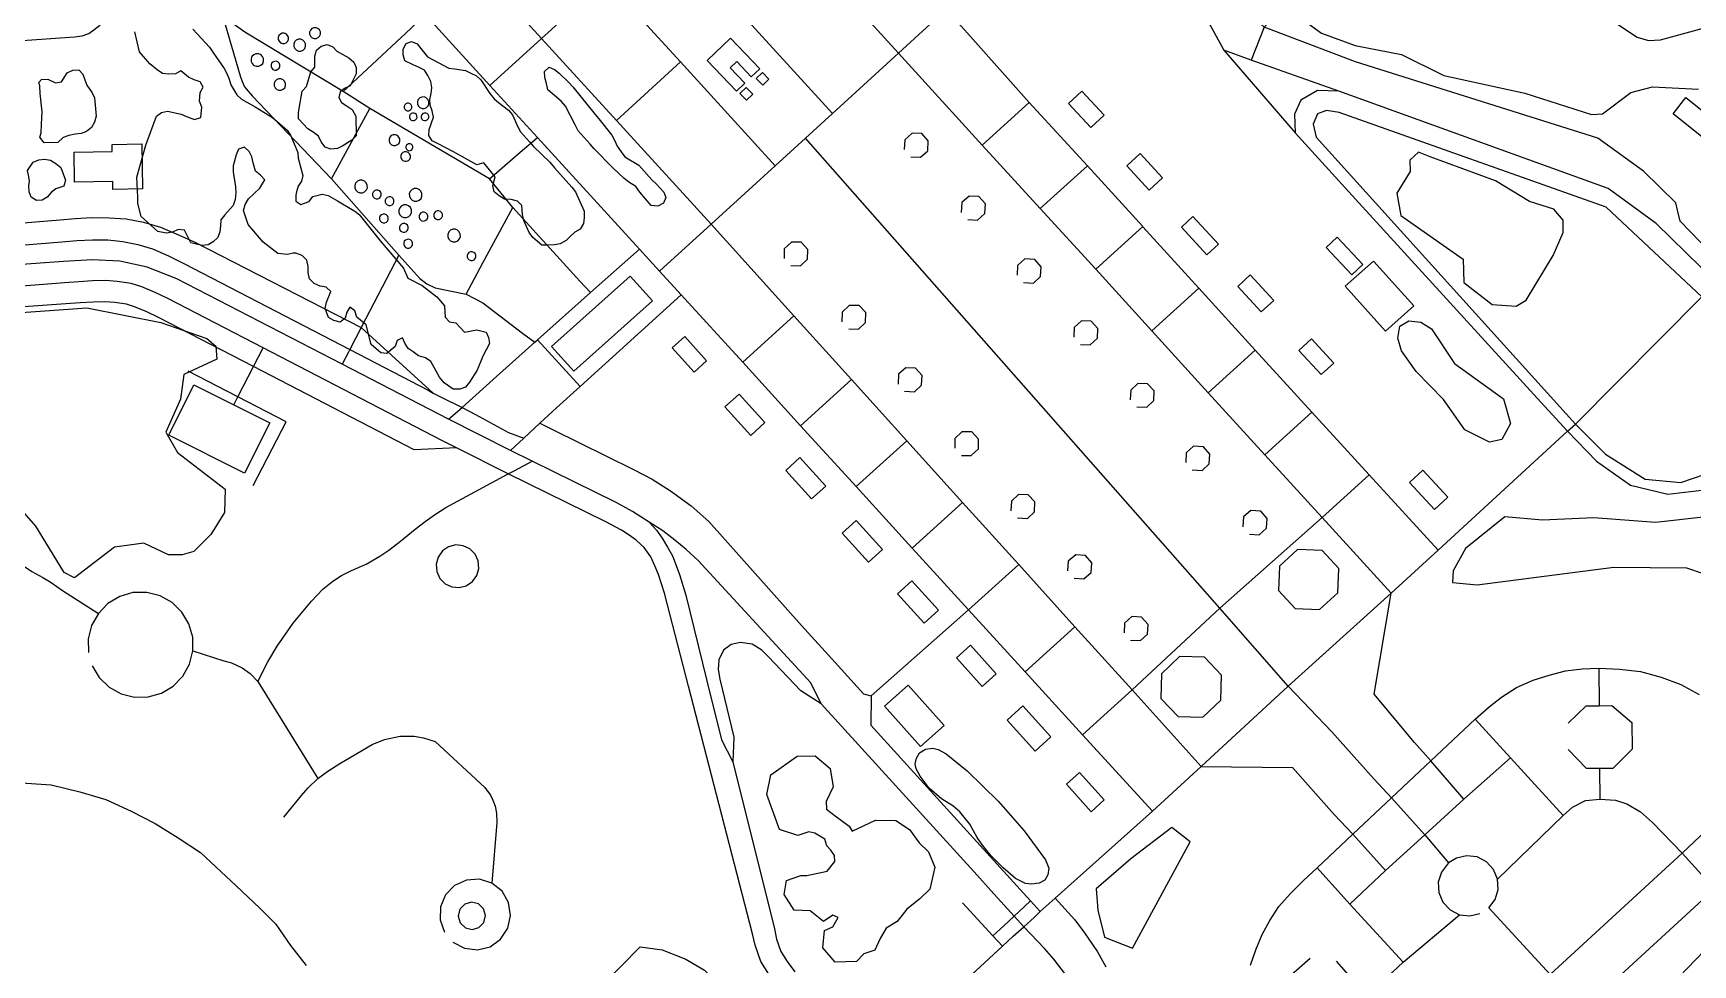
# Model space of a CAD drawing. Header units: metres. Extents: x -2626 to 1483, y -1332 to 1229.
# Drawn here: x -247.5 to 225.9, y -418.9 to -153.3 of the extents above; entities that cross this region are included whole.
import ezdxf

# ---------------------------------------------------------------- set-up
doc = ezdxf.new("R2010")
doc.units = ezdxf.units.M
for name, color, linetype in [('OSM_BUILDING', 8, 'Continuous'), ('OSM_GREEN_EXISTING', 94, 'Continuous'), ('OSM_HYDROGRAPHY', 5, 'Continuous'), ('OSM_ROAD_LOCAL', 9, 'Continuous')]:
    doc.layers.add(name, color=color, linetype=linetype)

msp = doc.modelspace()

# ---------------------------------------------------------------- linework, layer by layer
at = {"layer": 'OSM_BUILDING'}
for points in [[(54.208, -180.193), (58.009, -176.675), (51.651, -169.784), (47.849, -173.302)], [(223.959, -171.632), (240.29, -184.635), (236.601, -189.265), (220.27, -176.263)], [(-224.959, -184.968), (-216.537, -184.846), (-216.337, -197.681), (-224.765, -197.815), (-224.797, -195.577), (-235.682, -195.744), (-235.813, -187.184), (-224.928, -187.017)], [(70.839, -198.004), (74.64, -194.486), (68.282, -187.596), (64.48, -191.113)], [(87.295, -216.427), (90.59, -213.399), (83.325, -205.518), (80.03, -208.557)], [(131.812, -219.177), (128.654, -222.16), (121.345, -214.401), (124.503, -211.429)], [(102.795, -232.758), (106.377, -229.452), (99.675, -222.183), (96.092, -225.489)], [(126.785, -225.422), (134.807, -218.22), (146.317, -231.032), (138.296, -238.235)], [(144.911, -235.285), (148.349, -235.619), (151.369, -237.545), (157.909, -247.441), (171.908, -257.504), (173.921, -264.551), (171.408, -269.07), (167.888, -269.827), (160.929, -266.31), (154.808, -257.749), (147.005, -249.701), (142.816, -243.834), (141.809, -240.227), (142.31, -236.788)], [(-61.654, -239.782), (-65.218, -243.01), (-58.966, -249.912), (-55.402, -246.684)], [(113.543, -243.734), (117.138, -240.417), (123.496, -247.307), (119.901, -250.625)], [(-208.841, -267.868), (-201.651, -253.508), (-190.259, -259.219), (-180.005, -264.35), (-187.195, -278.711)], [(-46.124, -256.168), (-50.175, -259.842), (-42.804, -267.968), (-38.752, -264.295)], [(-28.792, -274.269), (-32.844, -277.943), (-25.472, -286.069), (-21.421, -282.395)], [(148.925, -277.82), (145.129, -281.327), (152.232, -289.03), (156.033, -285.523)], [(-12.699, -292.225), (-5.233, -300.462), (-9.247, -304.103), (-16.713, -295.865)], [(-130.017, -310.225), (-128.104, -311.138), (-125.997, -311.349), (-123.94, -310.815), (-122.196, -309.624), (-120.958, -307.899), (-120.389, -305.861), (-120.551, -303.746), (-121.42, -301.809), (-122.909, -300.295), (-124.816, -299.383), (-126.929, -299.171), (-128.98, -299.705), (-130.73, -300.897), (-131.962, -302.622), (-132.537, -304.659), (-132.375, -306.774), (-131.499, -308.711)], [(3.114, -309.39), (-0.988, -313.108), (6.615, -321.491), (10.717, -317.773)], [(19.851, -327.769), (15.856, -331.398), (23.246, -339.558), (27.241, -335.929)], [(-4.664, -345.157), (2.095, -339.124), (12.355, -350.612), (5.596, -356.645)], [(34.794, -345.035), (30.305, -349.098), (38.314, -357.937), (42.797, -353.874)], [(10.666, -357.458), (12.93, -358.76), (18.97, -363.581), (27.854, -372.297), (35.232, -380.646), (41.228, -388.95), (42.235, -391.299), (41.984, -393.269), (41.103, -394.728), (39.427, -395.652), (37.289, -395.908), (35.57, -395.696), (32.675, -394.316), (29.198, -391.255), (25.716, -387.77), (23.327, -384.798), (21.733, -382.616), (19.72, -378.753), (16.788, -375.236), (14.862, -373.555), (11.592, -371.584), (8.066, -368.568), (5.552, -365.128), (4.377, -362.991), (4.083, -361.566), (4.502, -359.929), (5.34, -358.426), (7.021, -357.369), (9.116, -357.08)], [(50.95, -364.048), (47.255, -367.399), (54.345, -375.225), (58.047, -371.874)], [(-122.277, -408.776), (-120.364, -408.22), (-118.982, -406.784), (-118.507, -404.836), (-119.063, -402.921), (-120.508, -401.541), (-122.446, -401.062), (-124.365, -401.618), (-125.747, -403.066), (-126.222, -405.003), (-125.66, -406.928), (-124.215, -408.309)], [(-74.359, -413.808), (-68.069, -414.654), (-61.279, -417.248), (-55.996, -420.431), (-51.551, -424.717), (-48.112, -430.584), (-46.605, -434.358), (-45.511, -439.979), (-45.848, -447.271), (-47.024, -454.317), (-61.867, -459.939), (-71.089, -454.228), (-85.176, -424.795)]]:
    msp.add_lwpolyline(points, close=True, dxfattribs=at)
msp.add_lwpolyline([(-258.147, -421.055), (-266.025, -408.142), (-269.545, -399.08), (-271.558, -391.032), (-271.558, -383.985), (-270.551, -379.633), (-267.369, -374.267), (-262.004, -369.904), (-252.276, -366.887), (-242.378, -367.555), (-234.163, -369.57), (-226.785, -371.751), (-219.576, -375.102), (-212.698, -378.62), (-206.158, -382.65), (-199.787, -386.846), (-189.552, -396.398), (-182.843, -402.776), (-178.317, -407.307), (-174.128, -413.34), (-169.601, -419.04)], dxfattribs=at)
at = {"layer": 'OSM_GREEN_EXISTING'}
for points in [[(114.474, -149.246), (120.007, -153.276), (129.567, -156.794), (142.816, -159.309), (154.889, -165.343), (178.029, -170.374), (196.98, -176.419), (200.169, -176.252), (208.216, -170.208), (214.424, -168.538), (227.504, -169.206)], [(-201.976, -152.096), (-197.199, -157.217), (-196.274, -158.719), (-193.004, -163.339), (-192.253, -164.764), (-191.578, -166.356), (-191.159, -168.026), (-189.402, -170.875), (-188.058, -172.055), (-184.2, -174.237), (-179.255, -177.332), (-175.059, -180.939), (-174.14, -182.364), (-171.958, -187.317), (-171.877, -188.909), (-170.62, -193.852), (-170.952, -195.455), (-171.877, -196.88), (-172.377, -198.472), (-172.546, -199.473), (-172.546, -201.154), (-171.12, -202.078), (-168.776, -201.232), (-167.769, -199.807), (-165.087, -199.139), (-163.324, -199.562), (-160.641, -201.065), (-155.777, -204.004), (-154.52, -205.006), (-148.399, -212.553), (-141.859, -220.268), (-140.603, -223.118), (-136.489, -225.222), (-132.381, -228.405), (-130.205, -230.999), (-130.036, -232.602), (-129.949, -234.272), (-128.779, -235.53), (-126.935, -235.864), (-124.503, -238.547), (-120.895, -237.879), (-118.294, -238.547), (-117.625, -240.06), (-117.375, -241.741), (-119.22, -245.348), (-120.814, -249.367), (-122.99, -252.807), (-124.165, -254.231), (-125.76, -254.732), (-127.685, -254.732), (-130.286, -252.974), (-131.631, -251.293), (-134.056, -246.851), (-135.57, -245.849), (-137.583, -245.259), (-139.09, -244.09), (-140.515, -243.166), (-141.44, -241.652), (-142.191, -240.15), (-143.704, -240.895), (-144.204, -242.576), (-146.636, -244.591), (-148.312, -244.424), (-151.082, -241.986), (-152.507, -236.376), (-155.189, -234.194), (-155.777, -232.424), (-157.203, -231.344), (-158.04, -232.847), (-158.541, -234.528), (-159.966, -235.619), (-161.729, -235.196), (-163.236, -234.361), (-164.243, -231.756), (-163.824, -229.919), (-162.567, -226.891), (-163.911, -225.633), (-165.668, -225.389), (-167.35, -224.632), (-168.688, -223.285), (-169.026, -221.526), (-169.026, -219.767), (-169.445, -218.008), (-170.783, -216.661), (-172.546, -215.993), (-173.302, -215.993), (-174.978, -216.327), (-177.66, -216.082), (-181.856, -212.887), (-186.214, -207.856), (-187.47, -203.837), (-187.051, -202.156), (-186.045, -200.486), (-182.862, -197.459), (-181.437, -195.032), (-182.693, -193.774), (-184.031, -192.594), (-184.707, -190.256), (-185.126, -188.486), (-185.876, -186.983), (-187.22, -185.725), (-188.896, -186.304), (-189.571, -187.907), (-190.409, -191.091), (-190.409, -192.761), (-189.821, -197.047), (-189.734, -198.805), (-189.902, -200.653), (-190.49, -202.412), (-192.841, -205.095), (-193.929, -206.52), (-194.098, -208.201), (-194.267, -209.871), (-194.848, -211.552), (-196.111, -212.72), (-197.618, -213.644), (-199.293, -213.811), (-202.563, -213.054), (-204.327, -209.459), (-206.09, -209.203), (-207.765, -209.96), (-209.441, -210.294), (-211.954, -209.793), (-216.65, -205.507), (-217.657, -201.822), (-217.657, -199.974), (-217.907, -194.275), (-215.312, -185.225), (-213.968, -181.284), (-212.292, -176.92), (-210.866, -175.907), (-209.191, -175.495), (-205.246, -176.33), (-203.739, -176.998), (-201.475, -177.844), (-199.712, -177.332), (-199.381, -174.315), (-200.05, -172.645), (-199.881, -170.13), (-198.962, -168.616), (-199.881, -167.102), (-201.557, -166.523), (-203.151, -165.844), (-205.333, -164.007), (-206.928, -164.842), (-208.772, -164.931), (-210.616, -164.764), (-212.123, -163.751), (-214.218, -161.992), (-217.156, -158.552), (-218.494, -152.853)], [(-274.928, -234.606), (-232.162, -231.589), (-211.035, -235.786), (-197.955, -240.317), (-195.436, -242.487), (-195.104, -246.183), (-204.495, -250.547), (-205.502, -257.582), (-209.691, -266.978), (-206.34, -272.844), (-192.753, -283.241), (-192.922, -289.954), (-196.78, -296.154), (-201.644, -301.019), (-204.996, -302.032), (-208.853, -302.032), (-215.9, -298.67), (-224.284, -299.85), (-235.688, -308.566), (-238.702, -307.064), (-246.755, -293.817), (-257.153, -281.905)]]:
    msp.add_lwpolyline(points, dxfattribs=at)
for points in [[(-176.397, -156.204), (-175.822, -156.192), (-175.284, -155.97), (-174.878, -155.547), (-174.665, -155.012), (-174.678, -154.422), (-174.903, -153.888), (-175.322, -153.487), (-175.86, -153.276), (-176.441, -153.287), (-176.979, -153.51), (-177.379, -153.933), (-177.598, -154.467), (-177.585, -155.046), (-177.354, -155.58), (-176.941, -155.992)], [(-171.789, -158.374), (-171.114, -158.374), (-170.501, -158.107), (-170.032, -157.617), (-169.789, -156.994), (-169.795, -156.326), (-170.064, -155.714), (-170.545, -155.246), (-171.164, -155.001), (-171.839, -155.001), (-172.452, -155.268), (-172.921, -155.758), (-173.171, -156.382), (-173.159, -157.05), (-172.896, -157.662), (-172.415, -158.129)], [(-167.381, -154.767), (-166.769, -154.756), (-166.206, -154.511), (-165.781, -154.077), (-165.556, -153.51), (-165.568, -152.897), (-165.812, -152.341), (-166.25, -151.918), (-166.812, -151.695), (-167.425, -151.695), (-167.982, -151.94), (-168.407, -152.385), (-168.632, -152.942), (-168.626, -153.554), (-168.382, -154.122), (-167.944, -154.545)], [(-120.977, -190.835), (-127.604, -187.061), (-132.131, -184.712), (-133.638, -183.967), (-134.644, -182.453), (-134.563, -180.772), (-133.306, -177.165), (-133.638, -175.406), (-134.225, -173.814), (-134.394, -172.133), (-133.975, -170.464), (-133.806, -168.705), (-134.056, -167.024), (-134.901, -165.343), (-135.901, -163.84), (-137.414, -163.083), (-139.09, -162.326), (-141.44, -161.157), (-141.941, -159.476), (-141.941, -157.795), (-141.103, -156.204), (-139.596, -155.614), (-137.914, -156.293), (-136.908, -157.628), (-134.982, -159.977), (-128.942, -163.25), (-127.266, -163.417), (-124.165, -163.918), (-122.658, -164.675), (-121.064, -165.432), (-119.807, -166.523), (-117.206, -170.464), (-116.031, -171.966), (-114.774, -173.057), (-111.923, -175.239), (-110.748, -176.586), (-109.322, -179.77), (-108.484, -181.362), (-105.883, -184.211), (-104.796, -185.558), (-100.1, -190.078), (-98.756, -191.681), (-93.81, -197.125), (-92.804, -198.472), (-90.371, -204.004), (-90.29, -205.852), (-90.54, -207.522), (-91.466, -209.114), (-92.972, -210.038), (-94.317, -211.218), (-95.486, -212.386), (-97.168, -213.31), (-98.756, -213.644), (-100.6, -213.733), (-102.363, -213.733), (-104.964, -211.552), (-105.971, -210.127), (-107.565, -206.687), (-107.897, -205.006), (-108.065, -202.412), (-109.322, -201.154), (-111.167, -200.731), (-113.011, -200.564), (-114.605, -199.64), (-116.031, -198.472), (-116.369, -196.713), (-115.693, -194.197), (-118.963, -190.256)], [(-48.556, -154.701), (-55.227, -161.068), (-46.893, -169.818), (-44.517, -167.547), (-48.706, -163.161), (-46.811, -161.358), (-42.647, -165.721), (-40.234, -163.428)], [(-183.881, -162.705), (-183.169, -162.693), (-182.512, -162.415), (-182.018, -161.903), (-181.756, -161.235), (-181.768, -160.523), (-182.049, -159.866), (-182.562, -159.376), (-183.225, -159.109), (-183.938, -159.12), (-184.588, -159.398), (-185.088, -159.91), (-185.351, -160.578), (-185.338, -161.291), (-185.057, -161.948), (-184.544, -162.437)], [(-156.534, -174.994), (-155.439, -176.92), (-155.358, -182.531), (-156.615, -183.788), (-159.128, -185.391), (-160.641, -186.137), (-162.567, -186.304), (-164.243, -185.803), (-165.337, -184.211), (-166.087, -182.62), (-167.6, -181.451), (-169.107, -180.527), (-171.789, -177.677), (-171.789, -175.907), (-170.783, -169.796), (-169.526, -168.449), (-168.269, -164.252), (-167.181, -162.916), (-167.181, -159.81), (-166.675, -158.129), (-165.337, -156.96), (-163.661, -156.46), (-161.979, -157.127), (-160.892, -158.385), (-157.453, -160.311), (-156.027, -161.491), (-155.358, -163.083), (-155.358, -164.842), (-157.115, -168.282), (-158.709, -169.039), (-159.966, -169.963), (-160.304, -171.632), (-159.547, -173.057), (-158.209, -173.903)], [(-244.892, -175.696), (-245.511, -170.486), (-245.605, -168.293), (-245.88, -167.335), (-245.079, -166.434), (-243.316, -166.356), (-241.134, -167.447), (-239.458, -167.102), (-237.783, -164.586), (-236.188, -163.84), (-234.513, -163.751), (-233.337, -164.931), (-232.75, -166.523), (-232.162, -168.115), (-230.655, -170.297), (-229.986, -171.721), (-229.567, -176.92), (-229.986, -178.59), (-230.824, -180.193), (-232.25, -181.284), (-233.844, -181.863), (-235.519, -182.03), (-237.364, -182.453), (-238.958, -183.043), (-240.465, -184.468), (-244.404, -184.545), (-245.579, -182.954), (-245.192, -181.718), (-245.154, -179.158)], [(-178.636, -163.773), (-178.142, -163.762), (-177.692, -163.562), (-177.348, -163.217), (-177.166, -162.749), (-177.173, -162.259), (-177.366, -161.814), (-177.723, -161.469), (-178.179, -161.28), (-178.673, -161.291), (-179.123, -161.491), (-179.467, -161.836), (-179.649, -162.304), (-179.642, -162.794), (-179.442, -163.239), (-179.092, -163.584)], [(-74.69, -190.924), (-71.002, -195.11), (-69.664, -196.29), (-67.563, -198.638), (-67.063, -200.141), (-67.732, -201.733), (-69.326, -202.579), (-71.17, -202.412), (-74.44, -198.549), (-75.616, -196.958), (-77.629, -195.789), (-79.055, -194.609), (-82.074, -191.759), (-87.439, -186.226), (-88.614, -184.879), (-92.053, -181.106), (-92.891, -179.436), (-95.655, -174.07), (-96.911, -172.645), (-100.688, -169.373), (-101.107, -167.614), (-101.526, -165.933), (-101.607, -164.174), (-100.35, -162.916), (-98.756, -163.584), (-97.418, -164.675), (-94.735, -167.358), (-93.56, -168.538), (-87.189, -176.419), (-86.095, -177.677), (-82.406, -182.364), (-81.568, -183.967), (-80.899, -185.469), (-79.811, -187.061), (-78.717, -188.486)], [(-41.265, -166.167), (-39.396, -168.126), (-37.602, -166.412), (-39.471, -164.452)], [(-177.423, -169.54), (-176.779, -169.528), (-176.191, -169.272), (-175.741, -168.816), (-175.503, -168.215), (-175.509, -167.569), (-175.766, -166.979), (-176.229, -166.523), (-176.829, -166.289), (-177.473, -166.3), (-178.067, -166.556), (-178.517, -167.013), (-178.754, -167.614), (-178.742, -168.259), (-178.486, -168.849), (-178.023, -169.306)], [(-45.911, -170.441), (-44.041, -172.4), (-42.247, -170.686), (-44.117, -168.727)], [(-140.796, -175.395), (-140.371, -175.395), (-139.977, -175.228), (-139.677, -174.916), (-139.521, -174.516), (-139.527, -174.093), (-139.696, -173.692), (-140.002, -173.391), (-140.403, -173.235), (-140.828, -173.247), (-141.222, -173.414), (-141.522, -173.725), (-141.678, -174.115), (-141.672, -174.549), (-141.503, -174.939), (-141.197, -175.239)], [(-136.557, -174.705), (-135.913, -174.705), (-135.319, -174.449), (-134.869, -173.981), (-134.632, -173.38), (-134.644, -172.734), (-134.901, -172.144), (-135.363, -171.688), (-135.963, -171.454), (-136.607, -171.465), (-137.201, -171.721), (-137.652, -172.178), (-137.889, -172.779), (-137.877, -173.425), (-137.62, -174.026), (-137.158, -174.471)], [(-139.29, -178.189), (-138.858, -178.178), (-138.464, -178.011), (-138.164, -177.699), (-138.008, -177.31), (-138.014, -176.876), (-138.183, -176.486), (-138.496, -176.185), (-138.89, -176.03), (-139.321, -176.03), (-139.715, -176.196), (-140.015, -176.508), (-140.171, -176.909), (-140.165, -177.332), (-139.996, -177.733), (-139.69, -178.033)], [(-135.913, -178.189), (-135.482, -178.178), (-135.088, -178.011), (-134.794, -177.699), (-134.632, -177.31), (-134.638, -176.876), (-134.813, -176.486), (-135.119, -176.185), (-135.52, -176.03), (-135.945, -176.03), (-136.339, -176.196), (-136.639, -176.508), (-136.795, -176.909), (-136.789, -177.332), (-136.62, -177.733), (-136.314, -178.033)], [(118.432, -182.898), (192.453, -264.718), (200.988, -273.334), (212.373, -280.414), (222.502, -281.371), (233.087, -277.798), (241.459, -269.627), (245.348, -258.528), (244.948, -250.124), (241.941, -242.754), (235.763, -235.363), (228.511, -228.405), (201.219, -202.824), (125.022, -175.84), (121.427, -175.317), (118.876, -176.297), (117.582, -179.247)], [(-144.742, -185.291), (-144.129, -185.28), (-143.566, -185.035), (-143.141, -184.601), (-142.916, -184.033), (-142.929, -183.421), (-143.172, -182.865), (-143.61, -182.442), (-144.173, -182.219), (-144.785, -182.219), (-145.342, -182.464), (-145.767, -182.898), (-145.992, -183.466), (-145.986, -184.078), (-145.742, -184.646), (-145.304, -185.069)], [(-248.518, -195.455), (-248.768, -194.197), (-249.1, -192.427), (-247.511, -190), (-245.917, -189.332), (-244.241, -189.165), (-242.56, -189.499), (-241.053, -190.423), (-239.627, -191.514), (-238.283, -195.199), (-238.789, -196.88), (-241.053, -197.625), (-242.397, -198.716), (-243.485, -199.974), (-244.91, -200.898), (-246.586, -200.987), (-248.093, -200.063), (-248.681, -198.472), (-248.768, -196.791)], [(-141.497, -189.789), (-140.959, -189.777), (-140.465, -189.566), (-140.09, -189.176), (-139.89, -188.675), (-139.896, -188.141), (-140.109, -187.64), (-140.496, -187.262), (-141.003, -187.061), (-141.541, -187.072), (-142.034, -187.284), (-142.41, -187.674), (-142.61, -188.174), (-142.603, -188.72), (-142.391, -189.21), (-142.003, -189.588)], [(-140.359, -186.761), (-139.971, -186.75), (-139.615, -186.594), (-139.34, -186.315), (-139.196, -185.959), (-139.202, -185.57), (-139.358, -185.202), (-139.64, -184.935), (-140.002, -184.79), (-140.39, -184.801), (-140.746, -184.957), (-141.022, -185.236), (-141.165, -185.592), (-141.159, -185.981), (-141.003, -186.338), (-140.721, -186.616)], [(151.032, -188.486), (147.68, -187.15), (145.161, -189.499), (145.329, -192.683), (141.472, -198.883), (142.647, -205.262), (160.423, -217.674), (160.591, -224.376), (168.638, -230.587), (175.516, -231.088), (178.367, -229.407), (186.082, -216.661), (188.933, -210.127), (188.933, -206.598), (186.251, -203.414), (179.373, -201.232), (169.645, -195.366)], [(-154.302, -198.772), (-153.589, -198.761), (-152.939, -198.483), (-152.445, -197.971), (-152.176, -197.314), (-152.188, -196.601), (-152.47, -195.945), (-152.982, -195.444), (-153.645, -195.188), (-154.358, -195.199), (-155.008, -195.477), (-155.508, -195.989), (-155.771, -196.646), (-155.758, -197.358), (-155.477, -198.015), (-154.964, -198.516)], [(-149.675, -200.486), (-149.181, -200.486), (-148.724, -200.286), (-148.381, -199.93), (-148.199, -199.473), (-148.206, -198.984), (-148.406, -198.527), (-148.756, -198.182), (-149.218, -197.993), (-149.712, -198.004), (-150.163, -198.204), (-150.513, -198.561), (-150.694, -199.017), (-150.688, -199.507), (-150.488, -199.963), (-150.131, -200.308)], [(-138.727, -201.165), (-138.014, -201.154), (-137.364, -200.876), (-136.864, -200.364), (-136.601, -199.696), (-136.614, -198.984), (-136.895, -198.338), (-137.408, -197.837), (-138.07, -197.57), (-138.783, -197.581), (-139.433, -197.87), (-139.934, -198.382), (-140.196, -199.039), (-140.184, -199.752), (-139.902, -200.408), (-139.39, -200.898)], [(-146.048, -202.401), (-145.555, -202.39), (-145.098, -202.19), (-144.754, -201.845), (-144.573, -201.377), (-144.579, -200.887), (-144.779, -200.431), (-145.129, -200.086), (-145.592, -199.908), (-146.086, -199.908), (-146.536, -200.108), (-146.886, -200.464), (-147.068, -200.921), (-147.061, -201.421), (-146.861, -201.867), (-146.505, -202.212)], [(-141.728, -205.819), (-141.015, -205.807), (-140.359, -205.529), (-139.865, -205.017), (-139.602, -204.349), (-139.615, -203.637), (-139.896, -202.991), (-140.403, -202.49), (-141.065, -202.234), (-141.778, -202.234), (-142.435, -202.524), (-142.929, -203.036), (-143.191, -203.692), (-143.179, -204.405), (-142.897, -205.062), (-142.385, -205.551)], [(-147.662, -207.321), (-147.168, -207.321), (-146.711, -207.121), (-146.367, -206.765), (-146.186, -206.308), (-146.192, -205.807), (-146.392, -205.362), (-146.742, -205.017), (-147.205, -204.828), (-147.699, -204.839), (-148.156, -205.039), (-148.499, -205.384), (-148.681, -205.852), (-148.674, -206.342), (-148.474, -206.798), (-148.124, -207.143)], [(-141.978, -210.004), (-141.484, -210.004), (-141.034, -209.804), (-140.69, -209.448), (-140.509, -208.991), (-140.515, -208.501), (-140.709, -208.045), (-141.065, -207.7), (-141.522, -207.511), (-142.016, -207.522), (-142.472, -207.722), (-142.816, -208.078), (-142.997, -208.535), (-142.991, -209.025), (-142.797, -209.481), (-142.441, -209.826)], [(-136.407, -206.82), (-135.913, -206.809), (-135.457, -206.62), (-135.113, -206.264), (-134.932, -205.807), (-134.938, -205.307), (-135.132, -204.85), (-135.488, -204.516), (-135.945, -204.327), (-136.445, -204.338), (-136.895, -204.527), (-137.239, -204.884), (-137.42, -205.351), (-137.414, -205.841), (-137.22, -206.297), (-136.864, -206.642)], [(-132.212, -206.42), (-131.718, -206.42), (-131.262, -206.219), (-130.918, -205.863), (-130.736, -205.407), (-130.743, -204.906), (-130.943, -204.461), (-131.293, -204.115), (-131.756, -203.926), (-132.25, -203.937), (-132.706, -204.138), (-133.05, -204.494), (-133.231, -204.95), (-133.225, -205.44), (-133.025, -205.897), (-132.675, -206.242)], [(-140.784, -214.535), (-140.29, -214.524), (-139.84, -214.335), (-139.496, -213.978), (-139.308, -213.522), (-139.321, -213.021), (-139.515, -212.565), (-139.871, -212.231), (-140.328, -212.041), (-140.822, -212.052), (-141.278, -212.242), (-141.622, -212.598), (-141.803, -213.066), (-141.797, -213.555), (-141.603, -214.012), (-141.247, -214.357)], [(-127.767, -212.732), (-127.054, -212.732), (-126.397, -212.442), (-125.903, -211.93), (-125.641, -211.273), (-125.653, -210.561), (-125.935, -209.904), (-126.441, -209.414), (-127.104, -209.147), (-127.817, -209.158), (-128.473, -209.436), (-128.967, -209.949), (-129.23, -210.616), (-129.217, -211.329), (-128.936, -211.975), (-128.429, -212.476)], [(-122.696, -218.075), (-122.202, -218.075), (-121.746, -217.875), (-121.402, -217.518), (-121.22, -217.062), (-121.227, -216.572), (-121.427, -216.116), (-121.777, -215.771), (-122.24, -215.581), (-122.733, -215.592), (-123.184, -215.793), (-123.534, -216.149), (-123.715, -216.605), (-123.709, -217.095), (-123.509, -217.552), (-123.152, -217.897)], [(-99.625, -242.554), (-93.316, -249.612), (-70.877, -229.563), (-77.185, -222.505)], [(197.655, -291.468), (183.062, -292.136), (172.327, -291.123), (161.092, -300.184), (157.572, -306.563), (157.403, -309.913), (164.449, -310.581), (203.357, -305.55), (224.153, -305.717), (234.213, -309.079), (241.759, -316.114), (248.299, -317.795), (255.008, -317.461), (240.922, -304.882), (232.7, -293.305), (229.686, -291.123), (215.262, -292.804)], [(112.48, -317.327), (119.476, -317.617), (124.622, -312.875), (124.916, -305.884), (120.17, -300.73), (113.18, -300.44), (108.028, -305.182), (107.74, -312.184)], [(79.092, -348.107), (86.17, -348.274), (91.297, -343.387), (91.466, -336.307), (86.582, -331.187), (79.505, -331.009), (74.378, -335.895), (74.209, -342.975)], [(-22.033, -406.517), (-25.891, -403.5), (-30.418, -403.333), (-33.269, -398.88), (-32.6, -394.861), (-28.492, -393.436), (-26.816, -393.436), (-21.027, -392.179), (-18.851, -389.407), (-18.932, -387.737), (-19.939, -386.223), (-21.114, -384.965), (-21.702, -383.039), (-24.553, -381.358), (-26.229, -380.935), (-29.33, -382.026), (-34.613, -380.356), (-38.221, -370.371), (-37.045, -364.749), (-29.58, -359.384), (-24.465, -359.306), (-20.108, -362.913), (-19.27, -368.189), (-21.283, -372.297), (-21.195, -374.479), (-18.682, -376.416), (-14.743, -379.343), (-13.899, -380.768), (-7.196, -377.674), (-1.407, -377.752), (2.451, -380.356), (5.214, -384.13), (7.897, -386.646), (9.741, -391.088), (8.234, -397.288), (5.471, -400.06), (1.694, -402.999), (-1.075, -406.517), (-4.177, -408.442), (-5.933, -411.381), (-7.447, -414.732), (-10.548, -415.745), (-12.642, -417.916), (-18.682, -418.094), (-22.29, -414.064), (-21.783, -409.11), (-19.351, -408.03), (-17.844, -405.426), (-19.351, -404.758)], [(58.066, -410.98), (66.119, -414.164), (82.55, -383.807), (77.354, -379.778), (65.612, -388.672), (55.721, -397.221), (56.221, -403.266)]]:
    msp.add_lwpolyline(points, close=True, dxfattribs=at)
at = {"layer": 'OSM_HYDROGRAPHY'}
for points in [[(-121.314, -779.025), (671.57, 44.784), (870.132, 74.306), (1126.334, 28.698)], [(2.845, -188.486), (5.627, -188.631), (7.697, -186.761), (7.84, -183.978), (5.977, -181.907), (3.201, -181.774), (1.125, -183.633), (0.982, -186.416)], [(19.12, -206.409), (21.908, -206.542), (23.971, -204.683), (24.109, -201.889), (22.24, -199.841), (19.457, -199.696), (17.394, -201.566), (17.256, -204.349)], [(-31.399, -219.533), (-28.617, -219.611), (-26.591, -217.685), (-26.522, -214.902), (-28.442, -212.887), (-31.224, -212.809), (-33.244, -214.724), (-33.319, -217.507)], [(35.019, -224.331), (37.802, -224.498), (39.884, -222.639), (40.04, -219.856), (38.183, -217.774), (35.407, -217.618), (33.331, -219.466), (33.169, -222.249)], [(-14.849, -237.6), (-12.061, -237.656), (-10.054, -235.719), (-9.997, -232.936), (-11.923, -230.921), (-14.706, -230.877), (-16.719, -232.802), (-16.781, -235.585)], [(51.238, -242.02), (54.02, -242.142), (56.077, -240.261), (56.196, -237.478), (54.314, -235.418), (51.532, -235.296), (49.481, -237.177), (49.356, -239.96)], [(1.088, -255.378), (3.87, -255.523), (5.933, -253.653), (6.077, -250.881), (4.214, -248.81), (1.438, -248.654), (-0.631, -250.525), (-0.782, -253.308)], [(67.363, -259.831), (70.145, -259.92), (72.19, -258.039), (72.296, -255.256), (70.395, -253.207), (67.613, -253.107), (65.575, -255), (65.468, -257.783)], [(17.319, -273.634), (20.101, -273.69), (22.115, -271.764), (22.165, -268.981), (20.233, -266.966), (17.45, -266.922), (15.443, -268.848), (15.393, -271.631)], [(83.131, -277.764), (85.913, -277.92), (87.995, -276.072), (88.158, -273.289), (86.301, -271.208), (83.519, -271.052), (81.443, -272.9), (81.287, -275.683)], [(33.312, -291.49), (36.101, -291.601), (38.139, -289.709), (38.246, -286.926), (36.357, -284.878), (33.569, -284.766), (31.531, -286.659), (31.424, -289.442)], [(99.437, -296.076), (102.213, -296.255), (104.314, -294.429), (104.502, -291.646), (102.67, -289.553), (99.887, -289.364), (97.787, -291.201), (97.599, -293.973)], [(49.412, -308.678), (52.188, -308.867), (54.295, -307.053), (54.489, -304.27), (52.657, -302.166), (49.881, -301.965), (47.78, -303.802), (47.587, -306.574)], [(65.562, -326.333), (68.344, -326.467), (70.414, -324.597), (70.558, -321.825), (68.694, -319.754), (65.912, -319.609), (63.836, -321.48), (63.699, -324.263)]]:
    msp.add_lwpolyline(points, dxfattribs=at)
at = {"layer": 'OSM_ROAD_LOCAL'}
for points in [[(153.264, -300.696), (133.625, -279.178), (117.256, -261.289), (101.069, -243.667), (85.051, -225.956), (69.076, -208.457), (69.045, -208.423), (53.214, -191.08), (36.632, -173.046), (19.02, -153.265), (12.93, -146.552), (7.19, -140.218), (-14.643, -116.518), (-35.088, -93.631), (-55.252, -71.4), (-60.923, -65.144), (-74.853, -49.782), (-90.209, -32.85), (-95.136, -27.418), (-104.058, -17.577), (-134.507, 15.974)], [(-54.12, -207.756), (-81.137, -178.156), (-102.482, -154.767), (-109.604, -146.953), (-128.261, -126.481), (-157.315, -94.588), (-171.502, -79.137), (-182.431, -67.181), (-170.952, -56.706), (-156.365, -43.392), (-142.097, -30.368), (-128.967, -18.379)], [(135.026, -341.706), (139.877, -312.919), (120.189, -291.357), (103.82, -273.456), (87.639, -255.834), (71.614, -238.135), (55.608, -220.591), (39.777, -203.247), (23.184, -185.225), (-0.656, -158.953), (-27.679, -129.353), (-48.875, -106.132), (-55.74, -98.618), (-74.772, -77.757), (-104.152, -45.574), (-118.044, -30.346), (-128.967, -18.379)], [(71.758, -375.102), (51.832, -353.284), (35.482, -335.372), (19.351, -317.706), (3.251, -300.073), (-12.755, -282.529), (-28.592, -265.196), (-45.098, -247.107), (-62.686, -227.849), (-68.801, -221.158), (-74.559, -214.847), (-103.651, -182.976), (-117.2, -168.137), (-135.638, -147.955), (-142.985, -139.906), (-172.071, -108.047), (-175.616, -104.173), (-186.214, -92.562), (-216.888, -58.966)], [(-17.1, -77.278), (-29.911, -88.933), (-35.088, -93.631), (-48.875, -106.132), (-67.782, -123.286), (-75.528, -130.311), (-84.138, -138.125), (-102.482, -154.767), (-117.2, -168.137)], [(133.2, -80.573), (115.387, -98.896), (129.192, -114.158), (131.43, -116.184), (134.344, -118.722), (143.066, -124.589), (149.018, -130.132), (152.207, -127.272), (155.308, -128.452), (160.76, -133.483), (165.537, -135.576), (173.421, -137.68), (177.448, -138.515), (180.211, -138.515), (191.866, -143.958), (204.195, -150.504), (210.06, -154.367), (213.249, -155.369), (216.687, -155.202), (237.233, -149.58), (248.112, -146.43), (250.575, -146.129)], [(236.37, -221.381), (222.277, -206.898), (221.583, -203.759), (221.114, -201.611), (211.804, -192.572), (198.787, -183.176), (129.655, -161.391), (103.626, -151.561), (98.418, -146.83), (93.816, -141.61), (76.485, -113.846), (67.732, -92.206), (65.149, -85.827)], [(60.566, -90.759), (67.532, -108.681), (85.044, -145.072), (92.153, -158.14)], [(-293.004, -158.04), (-265.631, -156.259), (-249.175, -155.302), (-235.713, -154.3), (-233.525, -153.999), (-231.643, -153.387), (-230.174, -152.285), (-228.498, -150.983), (-222.615, -145.751), (-209.947, -134.496), (-175.616, -104.173)], [(134.344, -118.722), (103.626, -151.561), (99.925, -160.935)], [(-19.52, -176.174), (-46.536, -146.563), (-67.782, -123.286)], [(-88.539, -227.236), (-91.559, -223.93), (-110.716, -202.935), (-117.338, -194.831), (-151.45, -174.705), (-159.028, -169.896), (-187.164, -152.931), (-193.422, -148.489), (-207.346, -136.7), (-209.947, -134.496)], [(-35.826, -191.058), (-62.849, -161.458), (-84.138, -138.125)], [(-68.801, -221.158), (-54.12, -207.756), (-35.826, -191.058), (-27.16, -183.154), (-19.52, -176.174), (-0.656, -158.953), (12.93, -146.552)], [(-193.422, -148.489), (-188.464, -165.465), (-187.902, -167.079), (-187.239, -168.515), (-186.214, -169.829), (-184.994, -171.165), (-162.442, -194.787), (-143.229, -216.561), (-137.158, -223.218), (-135.213, -224.776), (-132.819, -225.856), (-124.015, -227.637), (-119.238, -230.164), (-107.922, -238.836), (-104.37, -241.33)], [(-159.028, -169.896), (-139.815, -151.884), (-135.638, -147.955)], [(124.966, -169.818), (99.925, -160.935), (92.153, -158.14)], [(92.153, -158.14), (112.523, -181.718), (129.711, -200.542)], [(-81.137, -178.156), (-62.849, -161.458)], [(124.966, -169.818), (118.832, -169.618), (114.137, -172.389), (112.292, -176.33), (112.523, -181.718)], [(190.146, -266.733), (198.406, -275.271), (208.178, -282.173), (218.819, -284.655), (230.136, -283.397), (239.496, -277.976), (247.218, -269.504), (250.719, -260.165), (250.8, -254.087), (249.919, -248.242), (247.111, -240.929), (242.935, -234.773), (232.575, -224.253), (215.493, -207.566), (201.751, -197.57), (124.966, -169.818)], [(-162.442, -194.787), (-151.45, -174.705)], [(23.184, -185.225), (36.632, -173.046)], [(-117.338, -194.831), (-108.572, -187.184), (-103.651, -182.976)], [(122.99, -352.504), (110.523, -339.413), (90.99, -317.249), (-27.16, -183.154)], [(39.777, -203.247), (53.214, -191.08)], [(190.146, -266.733), (192.453, -264.718), (228.511, -228.405), (232.575, -224.253), (236.37, -221.381), (241.509, -218.008), (261.798, -204.794), (266.5, -201.678), (275.685, -195.666), (277.767, -194.386)], [(-124.015, -227.637), (-119.188, -218.698), (-110.716, -202.935)], [(129.711, -200.542), (182.612, -258.484)], [(-279.724, -216.038), (-276.097, -209.414), (-270.339, -208.947), (-239.784, -206.442), (-235.519, -206.119), (-230.743, -205.83), (-225.841, -205.897), (-220.945, -206.197), (-216.012, -207.143), (-211.192, -208.613), (-206.077, -210.739), (-201.375, -212.887), (-153.908, -237.155)], [(-54.12, -207.756), (-30.505, -233.86), (-14.068, -252.038), (1.688, -269.449), (17.613, -287.06), (33.631, -304.759), (49.681, -322.504), (65.95, -340.493), (85.72, -362.356), (111.704, -362.612)], [(-287.87, -216.772), (-285.326, -216.483), (-279.724, -216.038), (-269.826, -215.236), (-239.29, -212.743), (-235.088, -212.42), (-230.593, -212.153), (-226.185, -212.219), (-221.933, -212.62), (-217.613, -213.489), (-213.417, -214.724), (-208.847, -216.717), (-204.508, -218.899), (-157.196, -243.489), (-134.869, -255.089), (-133.35, -255.857), (-131.105, -257.003), (-125.109, -259.998), (-121.283, -262.002), (-111.911, -267.078), (-107.528, -268.725)], [(55.608, -220.591), (69.045, -208.423)], [(-143.229, -216.561), (-153.908, -237.155), (-157.196, -243.489), (-157.565, -244.202), (-159.347, -247.619)], [(-129.061, -263.349), (-125.109, -259.998), (-115.337, -251.17), (-104.37, -241.33), (-103.664, -240.695), (-88.539, -227.236), (-74.559, -214.847)], [(-71.796, -292.67), (-76.516, -289.598), (-81.168, -287.071), (-105.133, -275.26), (-111.292, -272.221), (-129.061, -263.349), (-159.347, -247.619), (-206.552, -223.262), (-214.956, -220.012), (-222.733, -218.253), (-230.655, -217.886), (-238.889, -218.353), (-269.395, -220.513)], [(-60.573, -339.413), (-67.444, -312.908), (-69.12, -307.62), (-70.158, -305.116), (-71.32, -302.533), (-73.24, -299.928), (-75.466, -297.824), (-77.535, -296.344), (-79.717, -295.008), (-84.182, -292.614), (-111.961, -278.922), (-126.704, -271.508), (-130.912, -269.382), (-181.862, -242.999), (-209.06, -228.917), (-212.655, -227.203), (-216.531, -225.589), (-219.564, -224.676), (-223.527, -224.075), (-226.898, -223.819), (-230.593, -223.908), (-234.513, -224.142), (-238.583, -224.476), (-282.074, -227.826)], [(71.614, -238.135), (85.051, -225.956)], [(-126.704, -271.508), (-138.815, -272.065), (-184.632, -248.343), (-211.742, -234.294), (-215.106, -232.691), (-218.557, -231.255), (-220.889, -230.554), (-224.209, -230.053), (-227.048, -229.841), (-230.343, -229.919), (-234.094, -230.142), (-238.152, -230.442), (-282.131, -233.548), (-294.929, -234.394)], [(-111.292, -272.221), (-107.528, -268.725), (-102.945, -264.473), (-98.231, -260.087), (-91.497, -253.975), (-62.686, -227.849)], [(-45.098, -247.107), (-30.505, -233.86)], [(-153.908, -237.155), (-133.35, -255.857)], [(-103.664, -240.695), (-91.497, -253.975)], [(-190.259, -259.219), (-189.09, -256.959), (-184.632, -248.343), (-181.862, -242.999)], [(87.639, -255.834), (101.069, -243.667)], [(-184.707, -282.239), (-175.309, -264.094), (-189.09, -256.959), (-203.282, -249.601)], [(-28.592, -265.196), (-14.068, -252.038)], [(182.612, -258.484), (190.146, -266.733)], [(-102.945, -264.473), (-99.362, -266.232), (-76.21, -277.642), (-70.895, -280.458), (-65.718, -283.742), (-59.772, -287.984), (-54.72, -292.481), (-28.336, -322.103), (-18.713, -332.689), (-10.629, -341.584), (-8.422, -342.207), (-8.559, -350.578)], [(103.82, -273.456), (117.256, -261.289)], [(-12.755, -282.529), (1.688, -269.449)], [(190.146, -266.733), (153.264, -300.696), (139.877, -312.919), (110.523, -339.413), (85.72, -362.356), (71.758, -375.102), (44.048, -399.86), (39.734, -403.711)], [(-183.4, -338.088), (-180.555, -332.534), (-177.873, -328.003), (-173.309, -321.435), (-168.138, -315.235), (-164.856, -311.806), (-162.042, -309.524), (-159.522, -307.921), (-156.727, -306.474), (-152.507, -304.626), (-148.574, -302.422), (-146.005, -300.707), (-142.735, -298.147), (-138.508, -294.64), (-135.638, -292.459), (-132.987, -290.588), (-129.83, -288.529), (-111.961, -278.922), (-110.329, -278.043), (-105.133, -275.26)], [(51.832, -353.284), (65.95, -340.493), (90.99, -317.249), (120.189, -291.357), (133.625, -279.178)], [(-283.569, -287.227), (-278.117, -287.583), (-275.766, -287.661), (-273.959, -287.594), (-271.07, -287.271), (-266.494, -286.392), (-263.943, -286.202), (-261.611, -286.648), (-259.61, -287.627), (-258.072, -288.952), (-256.984, -290.41), (-256.115, -292.492), (-254.502, -297.746), (-253.901, -299.872), (-253.239, -301.353), (-252.363, -302.778), (-251.175, -304.225), (-250, -305.316), (-247.855, -306.741), (-244.735, -308.477), (-242.397, -309.913), (-239.165, -312.151), (-228.905, -318.685)], [(3.251, -300.073), (17.613, -287.06)], [(-22.702, -344.478), (-25.622, -338.489), (-57.84, -303.624), (-61.235, -300.474), (-64.424, -297.791), (-67.857, -295.152), (-71.796, -292.67)], [(-71.796, -292.67), (-69.726, -294.986), (-68.113, -297.29), (-66.562, -299.783), (-65.174, -302.266), (-64.087, -305.004), (-63.161, -307.609), (-61.36, -313.52), (-55.364, -337.966), (-51.132, -354.697), (-47.93, -361.043)], [(51.651, -543.562), (85.62, -511.302), (111.317, -489.116), (119.201, -481.824), (120.564, -480.666), (150.894, -452.837), (185.188, -421.623), (222.846, -387.058), (250.225, -361.198), (267.506, -344.868), (287.864, -326.289), (322.752, -294.451)], [(19.351, -317.706), (33.631, -304.759)], [(63.305, -550.475), (95.423, -522.278), (120.576, -499.279), (128.379, -492.143), (159.841, -463.111), (194.886, -431.352), (232.118, -397.21), (259.947, -370.75), (269.276, -361.877), (277.154, -354.686), (297.224, -336.363), (332.024, -304.604)], [(-230.643, -333.602), (-228.636, -336.964), (-225.822, -339.691), (-222.396, -341.606), (-218.594, -342.563), (-214.674, -342.508), (-210.904, -341.439), (-207.534, -339.435), (-204.808, -336.619), (-202.895, -333.19), (-201.932, -329.394), (-201.988, -325.476), (-203.057, -321.691), (-205.064, -318.329), (-207.884, -315.591), (-211.304, -313.676), (-215.112, -312.719), (-219.032, -312.774), (-222.808, -313.854), (-226.178, -315.869), (-228.905, -318.685), (-230.818, -322.103), (-231.774, -325.91), (-231.712, -329.829)], [(19.351, -317.706), (-8.422, -342.207)], [(35.482, -335.372), (49.681, -322.504)], [(-201.932, -329.394), (-193.147, -332.222), (-190.934, -332.812), (-187.914, -334.192), (-185.645, -335.795), (-183.4, -338.088), (-166.269, -365.807)], [(-22.702, -344.478), (-28.498, -340.76), (-37.852, -330.986), (-39.659, -329.205), (-42.428, -327.513), (-45.686, -326.968), (-48.349, -327.602), (-50.606, -329.216), (-51.869, -331.899), (-52.057, -334.715), (-51.607, -337.465), (-47.605, -353.974), (-47.93, -361.043)], [(99.737, -419.029), (101.263, -414.609), (103.045, -410.257), (105.221, -406.272), (107.822, -402.253), (111.204, -398.513), (114.806, -394.906), (118.763, -391.199), (128.936, -381.637), (139.996, -371.251), (151.169, -360.753), (163.843, -348.842), (167.8, -345.291), (171.327, -342.552), (175.622, -339.858), (180.399, -337.743), (184.901, -336.263), (189.59, -335.083), (194.329, -334.504), (199.068, -334.304), (205.021, -334.571), (211.004, -335.294), (216.856, -336.864), (222.458, -338.979), (227.735, -341.784)], [(199.068, -334.304), (199.168, -345.012)], [(-17.056, -445.044), (-19.876, -441.916), (-24.953, -436.272), (-35.182, -424.918), (-37.67, -421.534), (-39.971, -417.916), (-41.591, -413.251), (-42.278, -410.034), (-60.573, -339.413)], [(25.697, -397.733), (21.733, -393.37), (-22.702, -344.478)], [(146.536, -355.499), (135.026, -341.706)], [(190.315, -349.988), (195.492, -345.046), (199.168, -345.012), (202.82, -344.979), (208.553, -349.755), (208.628, -357.38), (203.064, -362.89), (199.343, -362.924), (195.592, -362.957), (190.39, -357.503)], [(163.843, -348.842), (173.921, -359.885), (188.977, -376.349)], [(-175.985, -376.761), (-171.002, -370.616), (-169.088, -368.468), (-166.269, -365.807), (-163.48, -363.647), (-159.997, -361.454), (-150.756, -356.089), (-147.299, -354.642), (-142.778, -353.729), (-138.789, -353.74), (-136.145, -354.152), (-132.85, -355.176), (-118.657, -368.334), (-117.088, -370.505), (-116.362, -371.93), (-115.75, -373.633), (-115.324, -375.681), (-115.243, -378.353), (-116.662, -395.607)], [(-8.559, -350.578), (26.441, -389.084), (35.001, -398.502), (36.983, -400.683), (39.734, -403.711)], [(134.969, -365.874), (122.99, -352.504)], [(160.641, -371.674), (151.169, -360.753), (146.536, -355.499)], [(-47.93, -361.043), (-36.076, -408.598), (-35.451, -411.548), (-34.207, -415.122), (-32.412, -417.938), (-30.243, -420.888)], [(111.704, -362.612), (123.646, -376.015)], [(128.098, -401.585), (138.246, -392.045), (149.494, -381.815), (160.641, -371.674), (173.921, -359.885)], [(199.343, -362.924), (199.431, -371.618)], [(134.969, -365.874), (139.996, -371.251), (149.494, -381.815), (156.265, -389.83)], [(170.233, -394.438), (188.977, -376.349), (191.641, -373.956), (195.292, -372.074), (199.431, -371.618), (203.895, -371.974), (207.071, -372.998), (211.01, -375.269), (214.424, -378.319), (222.846, -387.058), (232.118, -397.21), (240.803, -406.728)], [(123.646, -376.015), (128.936, -381.637), (138.246, -392.045)], [(167.719, -402.665), (169.514, -400.271), (170.389, -397.422), (170.233, -394.438), (169.063, -391.689), (167.025, -389.496), (164.362, -388.149), (161.398, -387.781), (158.484, -388.46), (156.265, -389.83), (154.183, -392.468), (153.314, -395.329), (153.47, -398.312), (154.639, -401.062), (156.677, -403.244), (159.341, -404.602), (162.305, -404.969), (165.212, -404.29)], [(118.763, -391.199), (128.098, -401.585), (143.254, -418.172)], [(-127.76, -412.439), (-124.478, -414.186), (-120.789, -414.632), (-117.181, -413.719), (-114.149, -411.57), (-112.104, -408.465), (-111.317, -404.824), (-111.892, -401.151), (-113.761, -397.934), (-116.662, -395.607), (-120.208, -394.483), (-123.921, -394.728), (-127.298, -396.286), (-129.88, -398.958), (-131.324, -402.387), (-131.43, -406.105), (-130.186, -409.611)], [(-12.755, -429.259), (-9.722, -432.543), (-6.871, -435.627), (-1.319, -441.638), (29.023, -413.608), (26.247, -410.602), (17.588, -401.229)], [(32.312, -405.003), (25.697, -397.733)], [(36.983, -400.683), (35.269, -402.275), (32.312, -405.003), (29.342, -407.741), (26.247, -410.602)], [(44.048, -399.86), (49.612, -406.094), (52.357, -409.767), (56.09, -415.233), (58.528, -419.508)], [(29.023, -413.608), (32.093, -410.769), (35.063, -408.03), (38.064, -405.37), (39.734, -403.711)], [(47.099, -421.723), (43.623, -417.27), (40.947, -414.231), (35.063, -408.03), (32.312, -405.003)], [(168.426, -472.418), (159.841, -463.111), (150.894, -452.837), (142.191, -443.152), (138.821, -437.886), (137.383, -432.643), (137.545, -428.09), (138.314, -424.194), (140.221, -421.01), (143.254, -418.172), (159.341, -404.602)], [(167.719, -402.665), (185.188, -421.623), (194.886, -431.352), (203.526, -440.035), (209.01, -445.534), (231.024, -467.631)], [(116.762, -417.103), (111.385, -421.823), (111.023, -425.485), (110.666, -429.114), (114.931, -435.248), (122.508, -435.994), (128.486, -430.94), (128.848, -427.244), (129.217, -423.504), (124.24, -417.838)]]:
    msp.add_lwpolyline(points, dxfattribs=at)

doc.saveas('drawing.dxf')
